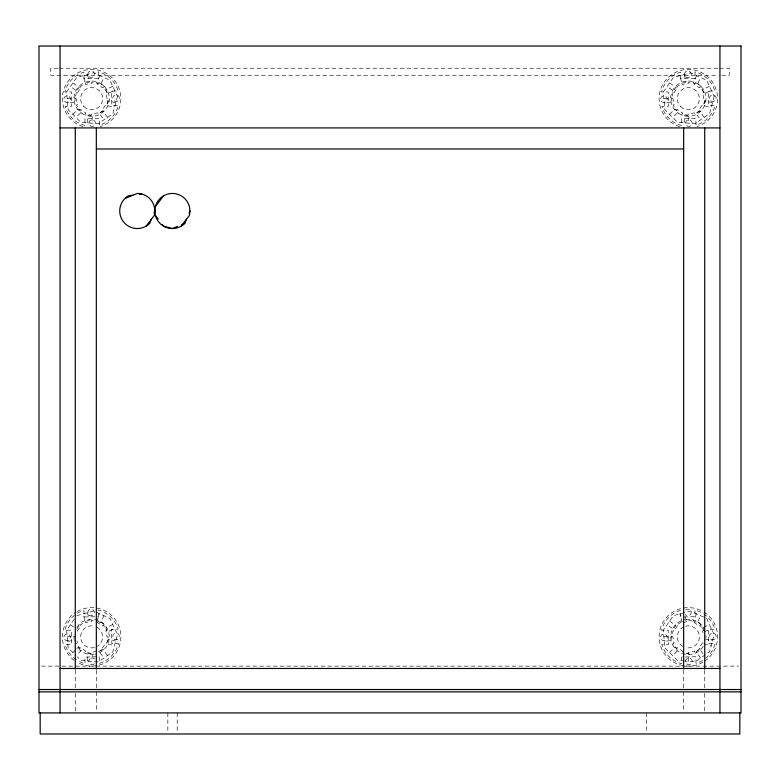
<?xml version="1.0" encoding="UTF-8"?>
<svg xmlns="http://www.w3.org/2000/svg" width="780" height="780" viewBox="0 0 780 780"><rect width="100%" height="100%" fill="white"/><g stroke="black" fill="none" stroke-linecap="round" stroke-linejoin="round"><path stroke-width="0.58" stroke-dasharray="3.9 2.92" d="M87.36 122.762L88.023 115.069L92.42 115.45L91.757 123.142M87.36 660.962L88.023 653.269L92.42 653.65L91.757 661.342M684.06 122.762L684.723 115.069L689.12 115.45L688.457 123.142M688.457 661.342L689.12 653.65L684.723 653.269M99.918 75.631L96.662 82.641L100.669 84.503L103.915 77.493M96.662 620.841L99.918 613.831M103.915 615.693L100.669 622.703L97.656 621.309M696.618 75.631L693.361 82.641L697.369 84.503L700.615 77.493M696.618 613.831L693.361 620.841L697.369 622.703L700.615 615.693M77.269 631.147L80.857 625.774L79.94 625.16L85.312 621.572L85.527 622.654L91.864 621.397L91.65 620.315L96.925 621.367M97.987 621.572L97.373 622.489L102.745 626.077L103.36 625.16L106.948 630.533L105.865 630.747L107.123 637.084L108.206 636.87L106.948 643.207L106.031 642.593L102.443 647.966L103.36 648.58L97.987 652.168L97.773 651.085M682.012 652.168L682.627 651.251L677.255 647.663L676.64 648.58L673.052 643.207L674.134 642.993L672.877 636.655L671.794 636.87L673.052 630.533L673.969 631.147L677.557 625.774L676.64 625.16L682.012 621.572L682.227 622.654M702.731 642.593L699.143 647.966L700.06 648.58L694.688 652.168L694.473 651.085L688.135 652.343L688.35 653.425L683.066 652.373M74.197 619.291L66.583 630.191L68.162 647.868L76.001 655.688M76.733 629.148L79.258 625.531L77.454 624.273M72.881 114.377L78.332 108.898L81.461 112.018L76.001 117.487M72.881 652.577L75.992 649.447M76.771 648.667L78.332 647.098L81.461 650.218L76.781 654.908M669.581 114.377L675.032 108.898L678.161 112.018L672.701 117.487M669.581 652.577L675.032 647.098L678.161 650.218L672.701 655.688M112.788 86.336L105.787 89.612L107.659 93.61L114.66 90.334M709.488 86.336L702.487 89.612L704.359 93.61L711.36 90.334M112.788 624.536L105.787 627.812L107.659 631.81L114.66 628.534M703.492 627.344L709.488 624.536M704.359 631.81L711.36 628.534M76.742 615.644L93.873 611.023L109.96 618.501L117.487 634.569L112.924 651.719L98.397 661.918L80.72 660.397L77.084 656.77M96.71 651.29L91.436 652.343L91.65 653.425L85.312 652.168L85.927 651.251L80.555 647.663L79.94 648.58L76.352 643.207M683.28 622.45L688.565 621.397L688.35 620.315L694.688 621.572L694.073 622.489L699.445 626.077L700.06 625.16L703.648 630.533M67.178 98.631L74.87 97.948L75.26 102.346L67.567 103.028M663.877 98.631L671.57 97.948L671.96 102.346L664.267 103.028M67.178 636.831L74.87 636.149M67.567 641.228L75.26 640.546M663.877 636.831L671.57 636.149L671.96 640.546L664.267 641.228M96.808 656.799L84.913 657.043L85.04 663.663A27.593 27.593 0 0 1 78.332 661.04M58.012 68.25L50.7 68.25L50.7 75.27L718.429 75.27M59.231 68.25L718.331 68.25M719.55 68.25L729.3 68.25L729.3 75.27L719.55 75.27M41.438 666.12L738.562 666.12M684.499 661.001L677.42 660.397L664.862 647.868L663.283 630.191L673.442 615.644L690.573 611.023L706.66 618.501L714.188 634.569L709.625 651.719L695.097 661.918L685.162 661.06M712.471 102.814L705.003 100.825L703.736 105.573L711.204 107.562M115.771 102.814L108.303 100.825L107.035 105.573L114.504 107.562M705.003 639.025L712.471 641.014M703.736 643.773L711.204 645.762M115.771 641.014L108.303 639.025L107.035 643.773L114.504 645.762M669.62 82.914L675.958 87.331L673.433 90.948L667.095 86.531M72.92 82.914L79.258 87.331L76.733 90.948L70.395 86.531M669.62 621.114L675.958 625.531L673.433 629.148L667.095 624.731M70.395 624.731L75.826 628.524M697.963 83.86L701.474 86.853M101.263 83.86L104.773 86.853M697.963 622.06L701.474 625.053M101.263 622.06L104.773 625.053M704.164 117.341L699.728 111.023L696.111 113.558L700.557 119.886M702.897 653.737L699.728 649.223L696.111 651.758L700.557 658.086M107.465 117.341L103.028 111.023L99.411 113.558L103.857 119.886M107.465 655.541L103.028 649.223L99.411 651.758L103.857 658.086M702.487 627.812L703.892 630.815M684.138 74.558L686.146 82.017L681.886 83.167L679.877 75.709M685.288 617.029L686.146 620.217L681.886 621.367L679.877 613.909M87.438 74.558L89.446 82.017L85.186 83.167L83.177 75.709M87.438 612.758L89.446 620.217L85.186 621.367L83.177 613.909M702.566 630.747L702.985 632.863M77.015 640.877L77.434 642.993M99.187 656.76L99.323 663.38A27.593 27.593 0 0 0 118.443 643.481L111.823 643.607L111.53 629.333L118.16 629.197A27.593 27.593 0 0 0 98.26 610.077L98.387 616.697L84.113 616.99L83.977 610.36A27.593 27.593 0 0 0 77.376 613.255M704.73 670.264L704.73 688.545M704.73 693.42L704.73 711.701M683.67 670.264L683.67 688.545M683.67 691.86L683.67 711.75M646.376 712.92L646.376 731.64M177.206 712.92L177.206 731.64M167.846 712.92L167.846 731.64M96.33 670.264L96.33 688.545M96.33 691.86L96.33 711.75M75.27 670.264L75.27 688.545M75.27 693.42L75.27 711.701M83.031 126.623A29.25 29.25 0 0 1 67.899 81.598A29.25 29.25 0 0 1 115.401 81.598A29.25 29.25 0 0 1 100.269 126.623M76.284 659.792A27.593 27.593 0 0 1 65.14 644.543L71.76 644.407L71.477 630.133L64.857 630.259A27.593 27.593 0 0 1 74.422 615.313M77.025 611.539A29.25 29.25 0 0 1 120.9 636.87A29.25 29.25 0 0 1 77.025 662.2M74.285 660.407A29.25 29.25 0 0 1 76.099 612.095M94.292 663.829A3.315 3.315 0 0 1 89.622 663.468A3.315 3.315 0 0 1 89.983 658.798A3.315 3.315 0 0 1 94.653 659.158M97.168 627.315A11.037 11.037 0 0 1 97.168 646.425M94.507 647.536A11.037 11.037 0 0 1 80.613 636.87A11.037 11.037 0 0 1 94.507 626.213M76.84 627.256A17.657 17.657 0 0 1 106.197 626.867A17.657 17.657 0 0 1 95.326 654.147M94.195 654.342A17.657 17.657 0 0 1 77.093 646.874M74.168 639.415A17.657 17.657 0 0 1 74.012 635.953M705.578 658.427A27.593 27.593 0 0 0 715.143 643.481L708.523 643.607L708.23 629.333L714.86 629.197A27.593 27.593 0 0 0 703.716 613.948M702.624 660.484A27.593 27.593 0 0 1 696.023 663.38L695.887 656.76L681.613 657.043L681.74 663.663A27.593 27.593 0 0 1 661.84 644.543L668.46 644.407L668.177 630.133L661.557 630.259A27.593 27.593 0 0 1 680.677 610.36L680.813 616.99L695.087 616.697L694.96 610.077A27.593 27.593 0 0 1 701.668 612.7M703.901 612.095A29.25 29.25 0 0 1 703.901 661.645M702.975 662.2A29.25 29.25 0 0 1 659.1 636.87A29.25 29.25 0 0 1 702.975 611.539M685.737 609.892A3.315 3.315 0 0 1 690.398 610.301A3.315 3.315 0 0 1 689.988 614.962A3.315 3.315 0 0 1 685.327 614.562M685.493 626.213A11.037 11.037 0 0 1 699.387 636.87A11.037 11.037 0 0 1 685.493 647.536M682.832 646.425A11.037 11.037 0 0 1 682.832 627.315M703.16 646.483A17.657 17.657 0 0 1 673.793 646.874A17.657 17.657 0 0 1 684.674 619.593M685.805 619.398A17.657 17.657 0 0 1 704.087 628.846M705.958 635.476A17.657 17.657 0 0 1 705.988 637.786M679.731 126.623A29.25 29.25 0 0 1 664.599 81.598A29.25 29.25 0 0 1 712.101 81.598A29.25 29.25 0 0 1 696.969 126.623M76.352 92.332L75.094 98.67L76.177 98.456L77.434 104.793L76.352 105.008L79.94 110.38L80.555 109.463L85.927 113.051L85.312 113.968L91.65 115.226L91.436 114.143L97.773 112.885L97.987 113.968L103.36 110.38L102.443 109.765L106.031 104.393L106.948 105.008L108.206 98.67L107.123 98.885L105.865 92.547L106.948 92.332L103.36 86.96L102.745 87.877L97.373 84.289L97.987 83.372L91.65 82.114L91.864 83.197L85.527 84.454L85.312 83.372L79.94 86.96L80.857 87.574L77.269 92.947L76.352 92.332M673.052 92.332L671.794 98.67L672.877 98.456L674.134 104.793L673.052 105.008L676.64 110.38L677.255 109.463L682.627 113.051L682.012 113.968L688.35 115.226L688.135 114.143L694.473 112.885L694.688 113.968L700.06 110.38L699.143 109.765L702.731 104.393L703.648 105.008L704.905 98.67L703.823 98.885L702.566 92.547L703.648 92.332L700.06 86.96L699.445 87.877L694.073 84.289L694.688 83.372L688.35 82.114L688.565 83.197L682.227 84.454L682.012 83.372L676.64 86.96L677.557 87.574L673.969 92.947L673.052 92.332M117.487 96.369L112.924 113.519L98.397 123.718L80.72 122.197L68.162 109.668L66.583 91.991L76.742 77.444L93.873 72.823L109.96 80.301L117.487 96.369M714.188 96.369L709.625 113.519L695.097 123.718L677.42 122.197L664.862 109.668L663.283 91.991L673.442 77.444L690.573 72.823L706.66 80.301L714.188 96.369M98.387 78.497L84.113 78.79L83.977 72.16A27.593 27.593 0 0 0 64.857 92.059L71.477 91.933L71.76 106.207L65.14 106.343A27.593 27.593 0 0 0 85.04 125.463L84.913 118.843L99.187 118.56L99.323 125.18A27.593 27.593 0 0 0 118.443 105.281L111.823 105.407L111.53 91.133L118.16 90.997A27.593 27.593 0 0 0 98.26 71.877L98.387 78.497M695.087 78.497L680.813 78.79L680.677 72.16A27.593 27.593 0 0 0 661.557 92.059L668.177 91.933L668.46 106.207L661.84 106.343A27.593 27.593 0 0 0 681.74 125.463L681.613 118.843L695.887 118.56L696.023 125.18A27.593 27.593 0 0 0 715.143 105.281L708.523 105.407L708.23 91.133L714.86 90.997A27.593 27.593 0 0 0 694.96 71.877L695.087 78.497M90.266 125.843A3.315 3.315 0 0 0 95.443 123.367A3.315 3.315 0 0 0 90.704 120.13A3.315 3.315 0 0 0 90.266 125.843M64.925 101.566A3.315 3.315 0 0 0 70.424 99.928A3.315 3.315 0 0 0 66.261 95.979A3.315 3.315 0 0 0 64.925 101.566M89.261 76.937A3.315 3.315 0 0 0 94.458 74.519A3.315 3.315 0 0 0 89.758 71.224A3.315 3.315 0 0 0 89.261 76.937M114.28 100.952A3.315 3.315 0 0 0 119.398 98.368A3.315 3.315 0 0 0 114.602 95.228A3.315 3.315 0 0 0 114.28 100.952M83.84 106.48A11.037 11.037 0 0 0 102.307 101.527A11.037 11.037 0 0 0 88.793 88.013A11.037 11.037 0 0 0 83.84 106.48M82.037 113.48A17.657 17.657 0 0 0 109.288 99.587A17.657 17.657 0 0 0 83.626 82.933A17.657 17.657 0 0 0 82.037 113.48M64.925 639.766A3.315 3.315 0 0 0 70.424 638.128A3.315 3.315 0 0 0 66.261 634.179A3.315 3.315 0 0 0 64.925 639.766M89.261 615.137A3.315 3.315 0 0 0 94.458 612.719A3.315 3.315 0 0 0 89.758 609.424A3.315 3.315 0 0 0 89.261 615.137M114.28 639.151A3.315 3.315 0 0 0 119.398 636.568A3.315 3.315 0 0 0 114.602 633.428A3.315 3.315 0 0 0 114.28 639.151M686.966 664.043A3.315 3.315 0 0 0 692.143 661.567A3.315 3.315 0 0 0 687.404 658.33A3.315 3.315 0 0 0 686.966 664.043M661.625 639.766A3.315 3.315 0 0 0 667.124 638.128A3.315 3.315 0 0 0 662.961 634.179A3.315 3.315 0 0 0 661.625 639.766M710.98 639.151A3.315 3.315 0 0 0 716.099 636.568A3.315 3.315 0 0 0 711.301 633.428A3.315 3.315 0 0 0 710.98 639.151M686.966 125.843A3.315 3.315 0 0 0 692.143 123.367A3.315 3.315 0 0 0 687.404 120.13A3.315 3.315 0 0 0 686.966 125.843M661.625 101.566A3.315 3.315 0 0 0 667.124 99.928A3.315 3.315 0 0 0 662.961 95.979A3.315 3.315 0 0 0 661.625 101.566M685.961 76.937A3.315 3.315 0 0 0 691.158 74.519A3.315 3.315 0 0 0 686.458 71.224A3.315 3.315 0 0 0 685.961 76.937M710.98 100.952A3.315 3.315 0 0 0 716.099 98.368A3.315 3.315 0 0 0 711.301 95.228A3.315 3.315 0 0 0 710.98 100.952M680.54 106.48A11.037 11.037 0 0 0 699.007 101.527A11.037 11.037 0 0 0 685.493 88.013A11.037 11.037 0 0 0 680.54 106.48M678.736 113.48A17.657 17.657 0 0 0 705.988 99.587A17.657 17.657 0 0 0 680.326 82.933A17.657 17.657 0 0 0 678.736 113.48"/><path stroke-width="1.17" d="M151.408 219.268L149.692 223.402A17.55 17.55 0 0 1 124.868 223.402A17.55 17.55 0 0 1 124.868 198.578L137.28 193.44A17.55 17.55 0 0 1 154.235 215.534L146.055 226.19M153.972 213.057L154.83 210.99M181.691 224.689L184.792 223.402L186.508 219.268M189.072 213.057L189.93 210.99M155.425 206.447L163.605 195.79M181.155 226.19L189.335 215.534A17.55 17.55 0 0 0 170.849 193.508A17.55 17.55 0 0 0 156.478 218.41A17.55 17.55 0 0 0 184.792 223.402M177.547 226.395L172.38 228.54L163.605 226.19L162.24 224.416M132.941 195.205L128.505 195.79A17.55 17.55 0 0 0 125.726 197.779M139.601 194.327L141.823 194.035M60.06 127.92L719.94 127.92M96.33 148.98L683.67 148.98M60.06 668.46L719.94 668.46M39 689.52L741 689.52M39 691.86L741 691.86M155.425 215.534L158.155 219.082M739.83 712.92L739.83 733.98L40.17 733.98L40.17 712.92M719.94 46.02L719.94 712.92M704.73 127.92L704.73 669.045M683.67 127.92L683.67 669.045M96.33 127.92L96.33 669.045M75.27 127.92L75.27 669.045M60.06 46.02L60.06 712.92M741 46.02L39 46.02L39 712.92L741 712.92L741 46.02"/></g></svg>
